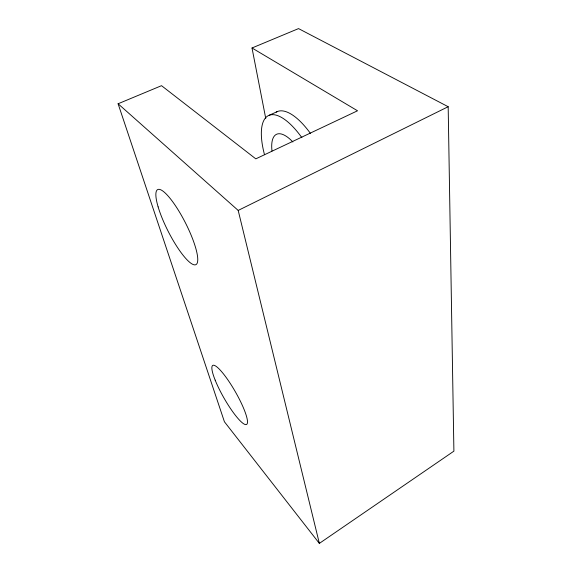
<?xml version="1.0" encoding="UTF-8"?>
<svg xmlns="http://www.w3.org/2000/svg" width="572" height="572" viewBox="0 0 572 572"><rect width="100%" height="100%" fill="white"/><g stroke="black" fill="none" stroke-linecap="round" stroke-linejoin="round"><path stroke-width="0.86" d="M252.009 47.984L357.529 110.782L255.806 158.852L161.526 85.678L118.097 103.768L224.424 421.778L319.355 543.4L453.903 451.151L448.176 106.714L298.534 28.6L252.009 47.984L265.758 118.49M118.097 103.768L238.188 210.424L448.176 106.714M269.262 115.244L277.635 111.44M238.188 210.424L319.355 543.4M276.24 112.098A59.488 23.295 64.7 0 1 310.553 133.583M264.507 154.705A59.738 22.758 64.6 0 1 268.69 115.472A59.738 22.758 64.6 0 1 301.88 137.688M271.986 151.008A39.768 15.129 64.6 0 1 292.878 141.978M158.115 206.857A42.128 9.617 63 0 0 194.387 264.85A42.128 9.617 63 0 0 177.985 209.617A42.128 9.617 63 0 0 158.115 206.857M215.172 380.144A34.013 6.485 60.2 0 0 245.86 424.624A34.013 6.485 60.2 0 0 227.963 380.001A34.013 6.485 60.2 0 0 215.172 380.144"/></g></svg>
